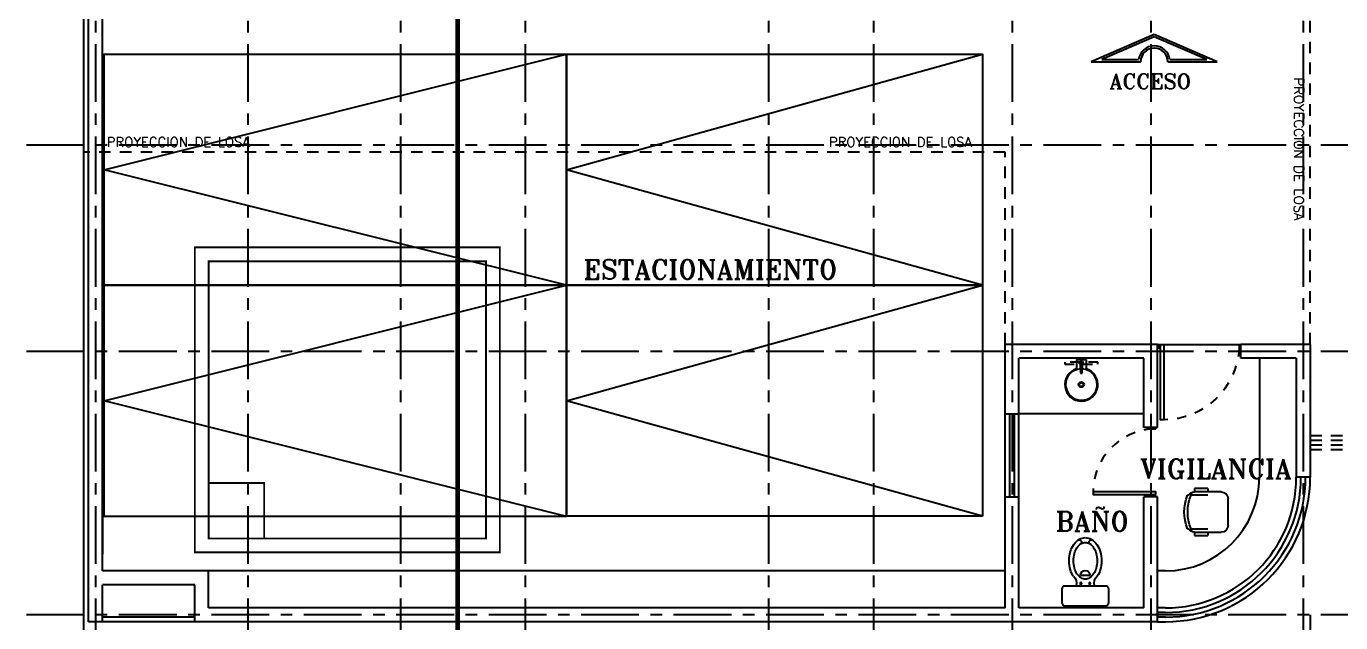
# Model space of a CAD drawing. Extents: x 915 to 2178, y -798 to 165.
# Drawn here: x 1294.25 to 1308.46, y -716.42 to -709.97 of the extents above; entities that cross this region are included whole.
import ezdxf

# ---------------------------------------------------------------- set-up
doc = ezdxf.new("R2010")
doc.units = 0
doc.header["$LTSCALE"] = 0.5
doc.header["$MEASUREMENT"] = 0
for name, pattern in [('ACAD_ISO10W100', [18, 12, -3, 0, -3]), ('CENTER', [2, 1.25, -0.25, 0.25, -0.25]), ('HIDDEN2', [0.1875, 0.125, -0.0625])]:
    doc.linetypes.add(name, pattern=pattern)
doc.layers.get('0').update_dxf_attribs({"linetype": 'CONTINUOUS'})
doc.layers.get('DEFPOINTS').update_dxf_attribs({"linetype": 'CONTINUOUS'})
for name, color, linetype in [('COTA', 7, 'CONTINUOUS'), ('COTAS', 7, 'CONTINUOUS'), ('EJES', 125, 'CENTER'), ('ESCALERA', 41, 'CONTINUOUS'), ('linea_corte', 1, 'ACAD_ISO10W100'), ('MOBILIARIO', 125, 'CONTINUOUS'), ('MUEBLES', 125, 'CONTINUOUS'), ('MURO', 150, 'CONTINUOUS'), ('muro bajo', 40, 'CONTINUOUS'), ('proyecciones', 6, 'HIDDEN2'), ('PUERTA5', 125, 'CONTINUOUS'), ('TERRENO', 8, 'CONTINUOUS'), ('ventanas', 4, 'CONTINUOUS')]:
    doc.layers.add(name, color=color, linetype=linetype)
doc.styles.add('ROMANT', font='romant')
doc.dimstyles.new('detalle', dxfattribs={"dimtxt": 0.2, "dimasz": 0.15, "dimexe": 0.08, "dimexo": 0, "dimgap": 0.08, "dimtad": 0, "dimtih": 1, "dimtoh": 1, "dimdec": 3, "dimzin": 1, "dimdsep": 46, "dimtxsty": 'ROMANT', "dimcen": 0.15, "dimclrd": 143, "dimclre": 9, "dimadec": 0, "dimazin": 0, "dimtfac": 1, "dimtdec": 3, "dimtmove": 0, "dimatfit": 3, "dimfxl": 1, "dimarcsym": 0})

# ---------------------------------------------------------------- blocks, each defined once
blk = doc.blocks.new('PUERTA5')
at = {"layer": 'PUERTA5'}
for p, q in [((-0.9, 0.018), (-0.882, 0.018)), ((-0.882, -0.018), (-0.882, 0.018)), ((-0.018, 0.018), (0, 0.018)), ((-0.018, -0.018), (-0.018, 0.018)), ((-0.9, -0.018), (-0.882, -0.018)), ((-0.018, -0.018), (0, -0.018))]:
    blk.add_line(p, q, dxfattribs=at)
blk.add_lwpolyline([(-0.869, -0.018), (-0.833, -0.018), (-0.833, 0.797), (-0.869, 0.797)], close=True, dxfattribs=at)
at = {"layer": 'PUERTA5', "linetype": 'HIDDEN2'}
blk.add_arc((-0.833, -0.018), 0.815, 2.5308, 90, dxfattribs=at)
blk = doc.blocks.new('auto 14')
at = {"layer": 'MUEBLES'}
for points in [[(698.51, -715.443), (698.51, -710.443), (701.01, -710.443), (701.01, -715.443), (698.51, -715.443)], [(698.51, -715.443), (699.76, -710.443), (701.01, -715.443)]]:
    blk.add_lwpolyline(points, dxfattribs=at)
blk = doc.blocks.new('OVAMONO')
for p, q in [((-0.06, -0.02), (0.06, -0.02)), ((-0.06, -0.02), (-0.06, -0.136)), ((-0.021, -0.059), (-0.03, -0.059)), ((-0.014, -0.08), (-0.01, -0.191)), ((-0.004, -0.041), (-0.004, -0.033)), ((-0.004, -0.093), (-0.004, -0.084)), ((0.004, -0.041), (0.004, -0.033)), ((0.004, -0.093), (0.004, -0.084)), ((0.01, -0.191), (0.014, -0.08)), ((0.03, -0.059), (0.021, -0.059)), ((0.03, -0.067), (0.021, -0.067)), ((0.06, -0.02), (0.06, -0.136)), ((-0.01, -0.191), (0.01, -0.191))]:
    blk.add_line(p, q)
at = {"linetype": 'HIDDEN2'}
blk.add_lwpolyline([(0.21, -0.05), (-0.21, -0.05), (-0.21, -0.076), (0.21, -0.076)], close=True, dxfattribs=at)
blk.add_lwpolyline([(-0.021, -0.067), (-0.03, -0.067)])
for centre, radius in [((0, -0.063), 0.00413), ((0, -0.337), 0.035), ((0, -0.337), 0.025)]:
    blk.add_circle(centre, radius)
for centre, radius, start, end in [((0, -0.337), 0.21, 106.6032, 73.4001), ((0, -0.337), 0.2, 93.4675, 86.5338), ((-0.036, -0.063), 0.00723, 328.4667, 31.5333), ((0, -0.063), 0.0227, 99.5941, 170.4059), ((0, -0.063), 0.0227, 189.5941, 260.4059), ((-0.021, -0.041), 0.0176, 270, 0), ((-0.021, -0.084), 0.0176, 0, 90), ((0, -0.027), 0.00723, 238.4667, 301.5333), ((0, -0.099), 0.00723, 58.4667, 121.5333), ((0, -0.063), 0.0227, 9.5941, 80.4059), ((0.021, -0.041), 0.0176, 180, 270), ((0, -0.063), 0.0227, 279.5941, 350.4059), ((0.021, -0.084), 0.0176, 90, 180), ((0.036, -0.063), 0.00723, 148.4667, 211.5333)]:
    blk.add_arc(centre, radius, start, end)
blk = doc.blocks.new('WC')
for p, q in [((0.02, 0.215), (0.02, -0.215)), ((0.205, 0.25), (0.055, 0.25)), ((0.24, -0.215), (0.24, 0.215)), ((0.353, -0.052), (0.353, 0.052)), ((0.055, -0.25), (0.205, -0.25))]:
    blk.add_line(p, q)
blk.add_lwpolyline([(0.709, 0, 0.144399), (0.695, 0.045, 0.107176), (0.65, 0.09, 0.077789), (0.589, 0.117, 0.064981), (0.51, 0.127, 0.064981), (0.431, 0.117, 0.077789), (0.37, 0.09, 0.107176), (0.325, 0.045, 0.144399), (0.311, 0, 0.144399), (0.325, -0.045, 0.107176), (0.37, -0.09, 0.077789), (0.431, -0.117, 0.064981), (0.51, -0.127, 0.064981), (0.589, -0.117, 0.077789), (0.65, -0.09, 0.107176), (0.695, -0.045, 0.144399)], format="xyb", close=True)
blk.add_lwpolyline([(0.342, -0.13, 0.072633), (0.411, -0.162, 0.070933), (0.51, -0.176, 0.070933), (0.609, -0.162, 0.082513), (0.687, -0.124, 0.10681), (0.743, -0.064, 0.133944), (0.76, 0, 0.133944)], format="xyb")
for centre in [(0.265, 0.047), (0.265, -0.047)]:
    blk.add_circle(centre, 0.01)
for centre, radius, start, end in [((0.055, 0.215), 0.035, 90, 180), ((0.205, 0.215), 0.035, 0, 90), ((0.484, -0.091), 0.263, 106.2295, 122.8466), ((0.51, -0.179), 0.355, 90, 106.2295), ((0.51, -0.179), 0.355, 73.7705, 90), ((0.536, -0.091), 0.263, 54.9026, 73.7705), ((0.269, 0.19), 0.0949, 252.4197, 320.4238), ((0.352, 0), 0.052, 271.9761, 88.0239), ((0.575, -0.035), 0.195, 30.5161, 54.9026), ((0.709, 0.067), 0.0261, 237.3898, 26.2472), ((0.634, 0), 0.126, 0, 30.5161), ((0.269, -0.19), 0.0949, 39.5762, 107.5803), ((0.709, -0.067), 0.0261, 333.7528, 122.6102), ((0.055, -0.215), 0.035, 180, 270), ((0.205, -0.215), 0.035, 270, 0)]:
    blk.add_arc(centre, radius, start, end)
blk = doc.blocks.new('FLECHA')
for p, q in [((943.577, -712.221), (941.837, -712.973)), ((945.316, -712.973), (943.577, -712.221)), ((941.837, -712.973), (943.2, -712.973)), ((943.953, -712.973), (945.316, -712.973))]:
    blk.add_line(p, q)
at = {"color": 3}
for p, q in [((943.577, -712.287), (942.127, -712.913)), ((945.026, -712.913), (943.577, -712.287)), ((942.127, -712.913), (943.145, -712.913)), ((944.009, -712.913), (945.026, -712.913))]:
    blk.add_line(p, q, dxfattribs=at)
blk.add_arc((943.577, -712.973), 0.436, 7.9071, 172.0929, dxfattribs=at)
blk.add_arc((943.577, -712.973), 0.376, 0, 180)
blk = doc.blocks.new('SILLA')
at = {"layer": 'MUEBLES'}
for p, q in [((968.509, -706.917), (968.509, -706.517)), ((968.609, -706.417), (969.009, -706.417)), ((968.809, -706.367), (968.809, -706.417)), ((968.809, -706.367), (969.009, -706.367)), ((968.809, -706.467), (969.059, -706.467)), ((969.009, -706.367), (969.009, -706.417)), ((969.059, -706.43), (969.059, -706.467)), ((969.096, -706.467), (969.113, -706.467)), ((969.009, -707.017), (968.609, -707.017)), ((969.059, -706.967), (968.809, -706.967)), ((968.809, -707.017), (968.809, -707.067)), ((969.009, -707.067), (968.809, -707.067)), ((969.009, -707.017), (969.009, -707.067)), ((969.059, -706.967), (969.059, -707.003)), ((969.113, -706.967), (969.096, -706.967))]:
    blk.add_line(p, q, dxfattribs=at)
for centre, radius, start, end in [((968.609, -706.517), 0.1, 90, 180), ((969.009, -706.517), 0.1, 30, 90), ((968.459, -706.717), 0.65, 337.3801, 22.6199), ((968.459, -706.717), 0.7, 339.0752, 20.9248), ((968.609, -706.917), 0.1, 180, 270), ((969.009, -706.917), 0.1, 270, 330)]:
    blk.add_arc(centre, radius, start, end, dxfattribs=at)
blk = doc.blocks.new('*D54')
at = {"layer": 'COTAS', "color": 9, "lineweight": -2, "transparency": 16777216}
for p, q in [((1294.87, -671.662), (1288.213, -671.662)), ((1294.87, -721.612), (1288.213, -721.612))]:
    blk.add_line(p, q, dxfattribs=at)
at = {"layer": 'COTAS', "color": 143, "lineweight": -2, "transparency": 16777216}
for p, q in [((1288.293, -672.462), (1288.293, -696.257)), ((1288.293, -720.812), (1288.293, -697.017))]:
    blk.add_line(p, q, dxfattribs=at)
at = {"layer": 'COTAS', "color": 143, "transparency": 16777216}
for points in [[(1288.16, -672.462), (1288.426, -672.462), (1288.293, -671.662)], [(1288.16, -720.812), (1288.426, -720.812), (1288.293, -721.612)]]:
    blk.add_solid(points, dxfattribs=at)
at = {"layer": 'DEFPOINTS', "color": 0, "transparency": 16777216}
for p in [(1294.87, -671.662), (1288.293, -721.612), (1294.87, -721.612)]:
    blk.add_point(p, dxfattribs=at)
at = {"layer": 'COTAS', "color": 0, "transparency": 16777216, "insert": (1288.293, -696.637), "char_height": 0.6, "attachment_point": 5, "style": 'ROMANT'}
blk.add_mtext('49.950', dxfattribs=at)
blk = doc.blocks.new('145aut')
at = {"layer": 'MUEBLES'}
for points in [[(1281.621, -715.181), (1277.121, -715.181), (1277.121, -712.681), (1281.621, -712.681), (1281.621, -715.181)], [(1281.621, -715.181), (1277.121, -713.931), (1281.621, -712.681)]]:
    blk.add_lwpolyline(points, dxfattribs=at)
blk = doc.blocks.new('*D146')
at = {"layer": 'COTA', "color": 9, "lineweight": -2, "transparency": 16777216}
for p, q in [((1293.013, -716.412), (1292.933, -716.412)), ((1294.87, -721.612), (1292.933, -721.612))]:
    blk.add_line(p, q, dxfattribs=at)
at = {"layer": 'COTA', "color": 143, "lineweight": -2, "transparency": 16777216}
for p, q in [((1293.013, -716.712), (1293.013, -718.782)), ((1293.013, -721.312), (1293.013, -719.242))]:
    blk.add_line(p, q, dxfattribs=at)
at = {"layer": 'COTA', "color": 143, "transparency": 16777216}
for points in [[(1292.963, -716.712), (1293.063, -716.712), (1293.013, -716.412)], [(1292.963, -721.312), (1293.063, -721.312), (1293.013, -721.612)]]:
    blk.add_solid(points, dxfattribs=at)
at = {"layer": 'DEFPOINTS', "color": 0, "transparency": 16777216}
for p in [(1293.013, -716.412), (1293.013, -721.612), (1294.87, -721.612)]:
    blk.add_point(p, dxfattribs=at)
at = {"layer": 'COTA', "color": 0, "transparency": 16777216, "insert": (1293.013, -719.012), "char_height": 0.3, "attachment_point": 5, "style": 'ROMANT'}
blk.add_mtext('5.200', dxfattribs=at)
blk = doc.blocks.new('*D160')
at = {"layer": 'COTA', "color": 9, "lineweight": -2, "transparency": 16777216}
for p, q in [((1308.135, -716.337), (1308.135, -723.149)), ((1314.762, -716.337), (1314.762, -723.149))]:
    blk.add_line(p, q, dxfattribs=at)
at = {"layer": 'COTA', "color": 143, "lineweight": -2, "transparency": 16777216}
for p, q in [((1308.435, -723.069), (1310.903, -723.069)), ((1314.462, -723.069), (1311.994, -723.069))]:
    blk.add_line(p, q, dxfattribs=at)
at = {"layer": 'COTA', "color": 143, "transparency": 16777216}
for points in [[(1308.435, -723.019), (1308.435, -723.119), (1308.135, -723.069)], [(1314.462, -723.019), (1314.462, -723.119), (1314.762, -723.069)]]:
    blk.add_solid(points, dxfattribs=at)
at = {"layer": 'DEFPOINTS', "color": 0, "transparency": 16777216}
for p in [(1308.135, -716.337), (1314.762, -716.337), (1314.762, -723.069)]:
    blk.add_point(p, dxfattribs=at)
at = {"layer": 'COTA', "color": 0, "transparency": 16777216, "insert": (1311.448, -723.069), "char_height": 0.23, "attachment_point": 5, "style": 'ROMANT'}
blk.add_mtext('6.628', dxfattribs=at)

msp = doc.modelspace()

# ---------------------------------------------------------------- linework, layer by layer
at = {"layer": 'EJES'}
for p, q in [((1294.9949, -669.1624), (1294.9949, -724.2023)), ((1296.6449, -669.1624), (1296.6449, -724.2023)), ((1298.2949, -669.1624), (1298.2949, -724.2023)), ((1299.6449, -669.1624), (1299.6449, -724.2023)), ((1302.2772, -669.1624), (1302.2772, -724.2023)), ((1303.4095, -669.1624), (1303.4095, -724.2023)), ((1304.9095, -669.1624), (1304.9095, -724.2023)), ((1306.4095, -669.1624), (1306.4095, -724.2023)), ((1308.0595, -669.1624), (1308.0595, -724.2023)), ((1318.8739, -711.2561), (1290.8699, -711.2561)), ((1318.8739, -713.4874), (1290.8699, -713.4874)), ((1318.8739, -716.3374), (1290.8699, -716.3374))]:
    msp.add_line(p, q, dxfattribs=at)
at = {"layer": 'ESCALERA'}
msp.add_line((1306.4845, -713.4124), (1307.3845, -713.4124), dxfattribs=at)
at = {"layer": 'linea_corte', "ltscale": 0.05, "const_width": 0.05}
msp.add_lwpolyline([(1298.9118, -670.8789), (1298.9118, -722.517)], dxfattribs=at)
at = {"layer": 'MOBILIARIO'}
for p, q in [((1307.5845, -713.5624), (1307.5845, -714.8477)), ((1306.3345, -714.1624), (1304.9845, -714.1624)), ((1304.8345, -715.8624), (1296.2199, -715.8624)), ((1306.5699, -715.8624), (1306.4845, -715.8624)), ((1296.0699, -716.3624), (1295.0699, -716.3624)), ((1296.0699, -716.4124), (1295.0699, -716.4124))]:
    msp.add_line(p, q, dxfattribs=at)
msp.add_arc((1306.5699, -714.8477), 1.0147, 270, 0, dxfattribs=at)
at = {"layer": 'MURO'}
for p, q in [((1294.9199, -716.4124), (1294.9199, -700.7311)), ((1295.0699, -715.8624), (1295.0699, -709.6811)), ((1294.8699, -715.6624), (1294.8699, -712.7652)), ((1295.0699, -712.8648), (1295.0699, -715.6811)), ((1306.4845, -713.4124), (1304.8345, -713.4124)), ((1304.8345, -714.1624), (1304.8345, -713.4124)), ((1306.4845, -714.3124), (1306.4845, -713.4124)), ((1308.1345, -713.4124), (1307.3845, -713.4124)), ((1307.3845, -713.5624), (1307.3845, -713.4124)), ((1308.1345, -713.4124), (1308.1345, -714.8477)), ((1304.9845, -714.1624), (1304.9845, -713.5624)), ((1306.3345, -713.5624), (1304.9845, -713.5624)), ((1306.3345, -714.3124), (1306.3345, -713.5624)), ((1307.9845, -713.5624), (1307.3845, -713.5624)), ((1307.9845, -713.5624), (1307.9845, -714.8477)), ((1304.8345, -714.1624), (1304.9845, -714.1624)), ((1306.4845, -714.3124), (1306.3345, -714.3124)), ((1308.1345, -714.8477), (1307.9845, -714.8477)), ((1304.8345, -716.2624), (1304.8345, -715.0624)), ((1304.8345, -715.0624), (1304.9845, -715.0624)), ((1304.9845, -716.2624), (1304.9845, -715.0624)), ((1306.3345, -716.2624), (1306.3345, -715.0624)), ((1306.4845, -715.0624), (1306.3345, -715.0624)), ((1306.3345, -716.2624), (1306.3345, -715.0624)), ((1306.4845, -716.4124), (1306.4845, -715.0624)), ((1296.2199, -715.8624), (1295.0699, -715.8624)), ((1296.2199, -716.2624), (1296.2199, -715.8624)), ((1295.0699, -716.4124), (1295.0699, -716.0124)), ((1296.0699, -716.0124), (1295.0699, -716.0124)), ((1296.0699, -716.4124), (1296.0699, -716.0124)), ((1304.8345, -716.2624), (1296.2199, -716.2624)), ((1306.3345, -716.2624), (1304.9845, -716.2624)), ((1295.0699, -716.4124), (1294.9199, -716.4124)), ((1306.4845, -716.4124), (1296.0699, -716.4124))]:
    msp.add_line(p, q, dxfattribs=at)
at = {"layer": 'muro bajo'}
for p, q in [((1304.8345, -715.0624), (1304.8345, -714.1624)), ((1304.9845, -715.0624), (1304.9845, -714.1624)), ((1306.5699, -716.2624), (1306.4845, -716.2624)), ((1306.4845, -716.4124), (1306.5699, -716.4124))]:
    msp.add_line(p, q, dxfattribs=at)
for radius in [1.4147, 1.5647]:
    msp.add_arc((1306.5699, -714.8477), radius, 270, 0, dxfattribs=at)
at = {"layer": 'proyecciones', "linetype": 'HIDDEN2', "ltscale": 2}
for p, q in [((1308.1345, -713.4124), (1308.1345, -709.6811)), ((1304.8345, -711.3311), (1294.8699, -711.3311)), ((1304.8345, -713.4124), (1304.8345, -711.3311)), ((1308.1345, -714.3977), (1314.7147, -714.3977)), ((1308.1345, -714.4477), (1314.714, -714.4477)), ((1308.1345, -714.4977), (1314.7134, -714.4977)), ((1308.1345, -714.5477), (1314.7127, -714.5477))]:
    msp.add_line(p, q, dxfattribs=at)
at = {"layer": 'proyecciones', "linetype": 'HIDDEN2', "ltscale": 2, "const_width": 0.02}
for points in [[(1299.3699, -712.3624), (1299.3699, -715.6624), (1296.0699, -715.6624), (1296.0699, -712.3624)], [(1299.2199, -712.5124), (1299.2199, -715.5124), (1296.2199, -715.5124), (1296.2199, -712.5124)]]:
    msp.add_lwpolyline(points, close=True, dxfattribs=at)
msp.add_lwpolyline([(1296.2199, -715.5124), (1296.2199, -714.9124), (1296.8199, -714.9124), (1296.8199, -715.5124), (1296.2199, -715.5124)], dxfattribs=at)
at = {"layer": 'TERRENO'}
msp.add_lwpolyline([(1294.8699, -721.6124), (1294.8699, -671.6624), (1315.4108, -674.2236), (1314.8361, -720.45), (1294.8699, -721.6124)], dxfattribs=at)
at = {"layer": 'ventanas'}
for p, q in [((1304.8845, -715.0624), (1304.8845, -714.1624)), ((1304.9345, -715.0624), (1304.9345, -714.1624)), ((1306.5699, -716.3124), (1306.4845, -716.3124)), ((1306.5699, -716.3624), (1306.4845, -716.3624))]:
    msp.add_line(p, q, dxfattribs=at)
for radius in [1.5147, 1.4647]:
    msp.add_arc((1306.5699, -714.8477), radius, 270, 0, dxfattribs=at)

# ---------------------------------------------------------------- block references
at = {"xscale": 0.3919999999999959, "yscale": 0.3919999999999959, "zscale": 0.3919999999999959}
msp.add_blockref('FLECHA', (936.566, -430.8683), dxfattribs=at)
at = {"layer": 'MOBILIARIO', "xscale": -1}
for name, p, rotation in [('PUERTA5', (1307.3845, -713.4304), 180), ('WC', (1305.7022, -716.2624), 270)]:
    msp.add_blockref(name, p, dxfattribs=dict(at, rotation=rotation))
at = {"layer": 'MOBILIARIO', "xscale": 0.849999999999909, "yscale": 0.849999999999909, "zscale": 0.849999999999909}
msp.add_blockref('OVAMONO', (1305.6595, -713.56), dxfattribs=at)
at = {"layer": 'MOBILIARIO', "xscale": 0.8333333333333544, "yscale": 0.8333333333333544, "zscale": 0.8333333333333544, "rotation": 90.00000000000001}
msp.add_blockref('PUERTA5', (1306.4509, -714.3124), dxfattribs=at)
at = {"layer": 'MUEBLES', "xscale": -0.7276500000000001, "yscale": 0.7276500000000001, "zscale": 0.7276500000000001}
msp.add_blockref('SILLA', (2011.9817, -200.9829), dxfattribs=at)
at = {"layer": 'MURO', "rotation": 90}
for p in [(584.648, -1411.2821), (584.648, -1413.7821)]:
    msp.add_blockref('auto 14', p, dxfattribs=at)
at = {"layer": 'MURO'}
for p in [(22.9705, 2.4093), (22.9705, -0.0907)]:
    msp.add_blockref('145aut', p, dxfattribs=at)

# ---------------------------------------------------------------- texts
at = {"style": 'ROMANT'}
for s, height, p in [('ACCESO', 0.16464, (1305.9638, -710.6482)), ('PROYECCION DE LOSA', 0.105, (1295.1178, -711.2755)), ('PROYECCION DE LOSA', 0.105, (1302.9291, -711.2755)), ('ESTACIONAMIENTO', 0.21, (1300.2737, -712.7058)), ('VIGILANCIA', 0.21, (1306.2948, -714.8633)), ('BAÑO', 0.21, (1305.3804, -715.4314))]:
    msp.add_text(s, height=height, dxfattribs=at).set_placement(p)
msp.add_text('PROYECCION DE LOSA', height=0.105, rotation=270, dxfattribs=at).set_placement((1307.9604, -710.525))

# ---------------------------------------------------------------- dimensions: what is measured, and where the dimension line sits
at = {"layer": 'COTA'}
dim = msp.add_linear_dim(base=(1293.0131, -721.6124), p1=(1293.0131, -716.4124), p2=(1294.8699, -721.6124), angle=90, dimstyle='detalle', override={"dimtxt": 0.3, "dimasz": 0.3, "dimtmove": 1}, dxfattribs=at)
dim.commit()
dim.dimension.update_dxf_attribs({"geometry": '*D146', "text_midpoint": (1293.0131, -719.0124)})
dim = msp.add_linear_dim(base=(1314.7622, -723.0688), p1=(1308.1345, -716.3374), p2=(1314.7622, -716.3374), dimstyle='detalle', override={"dimtxt": 0.23, "dimasz": 0.3, "dimtmove": 1}, dxfattribs=at)
dim.commit()
dim.dimension.update_dxf_attribs({"geometry": '*D160', "text_midpoint": (1311.4484, -723.0688)})
at = {"layer": 'COTAS'}
dim = msp.add_linear_dim(base=(1288.2929, -721.6124), p1=(1294.8699, -671.6624), p2=(1294.8699, -721.6124), angle=270, dimstyle='detalle', override={"dimtxt": 0.6, "dimasz": 0.8}, dxfattribs=at)
dim.commit()
dim.dimension.update_dxf_attribs({"geometry": '*D54', "text_midpoint": (1288.2929, -696.6374), "dimtype": 161})

doc.saveas('drawing.dxf')
